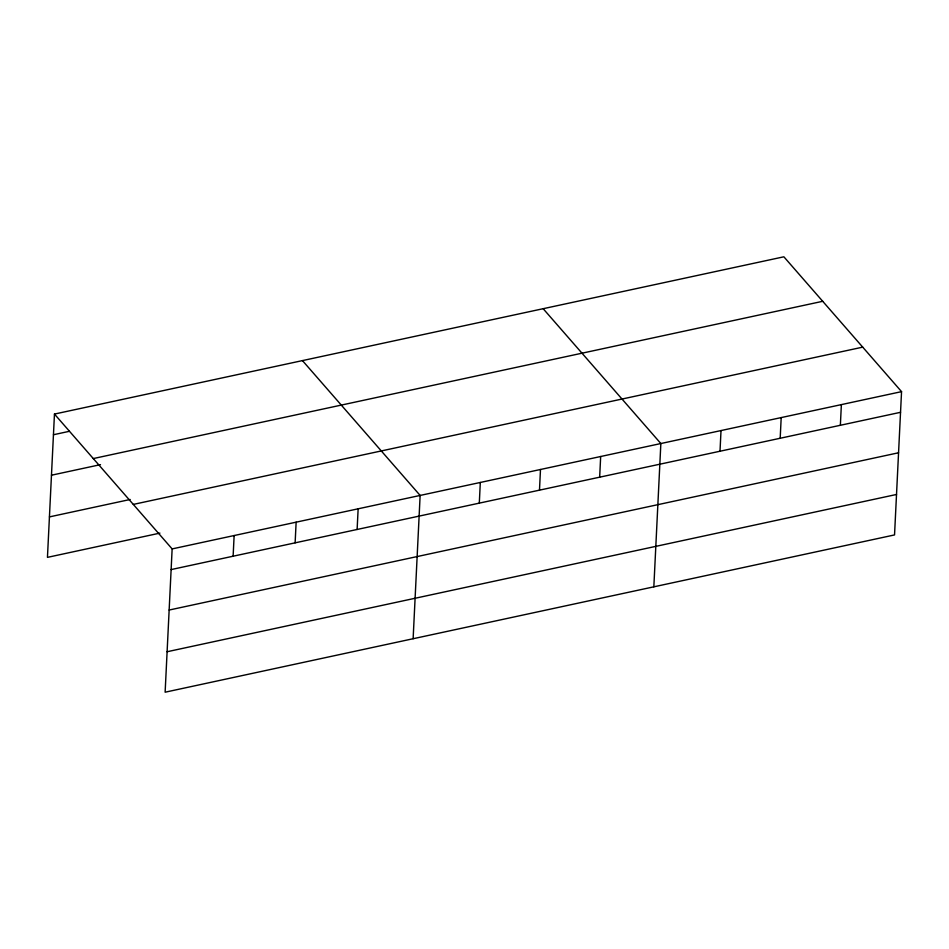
<?xml version="1.0" encoding="UTF-8"?>
<svg xmlns="http://www.w3.org/2000/svg" width="949" height="949" viewBox="0 0 949 949"><rect width="100%" height="100%" fill="white"/><g stroke="black" fill="none" stroke-linecap="round" stroke-linejoin="round"><path stroke-width="1.42" d="M54.461 414.072L172.137 548.913L165.126 692.201L894.539 534.928L901.55 391.64L783.874 256.799L54.461 414.072L47.45 557.36L159.918 533.113M233.122 556.209L234.13 535.544M295.127 542.84L296.135 522.175M357.121 529.471L358.141 508.806M413.123 638.724L420.134 495.437L302.458 360.596M479.304 503.136L480.313 482.46M539.483 490.159L540.491 469.482M599.661 477.181L600.67 456.516M653.837 586.826L660.848 443.539L543.16 308.698M720.006 451.226L721.015 430.561M780.185 438.26L781.193 417.584M840.363 425.282L841.372 404.618M53.452 434.737L69.313 431.321M93.287 458.569L822.712 301.296M51.471 475.212L100.487 464.642M49.431 516.897L130.179 499.482M133.299 504.417L862.712 347.144M172.137 548.913L901.55 391.64M171.128 569.578L900.542 412.305M169.147 610.041L898.561 452.768M167.107 651.738L896.52 494.465"/></g></svg>
